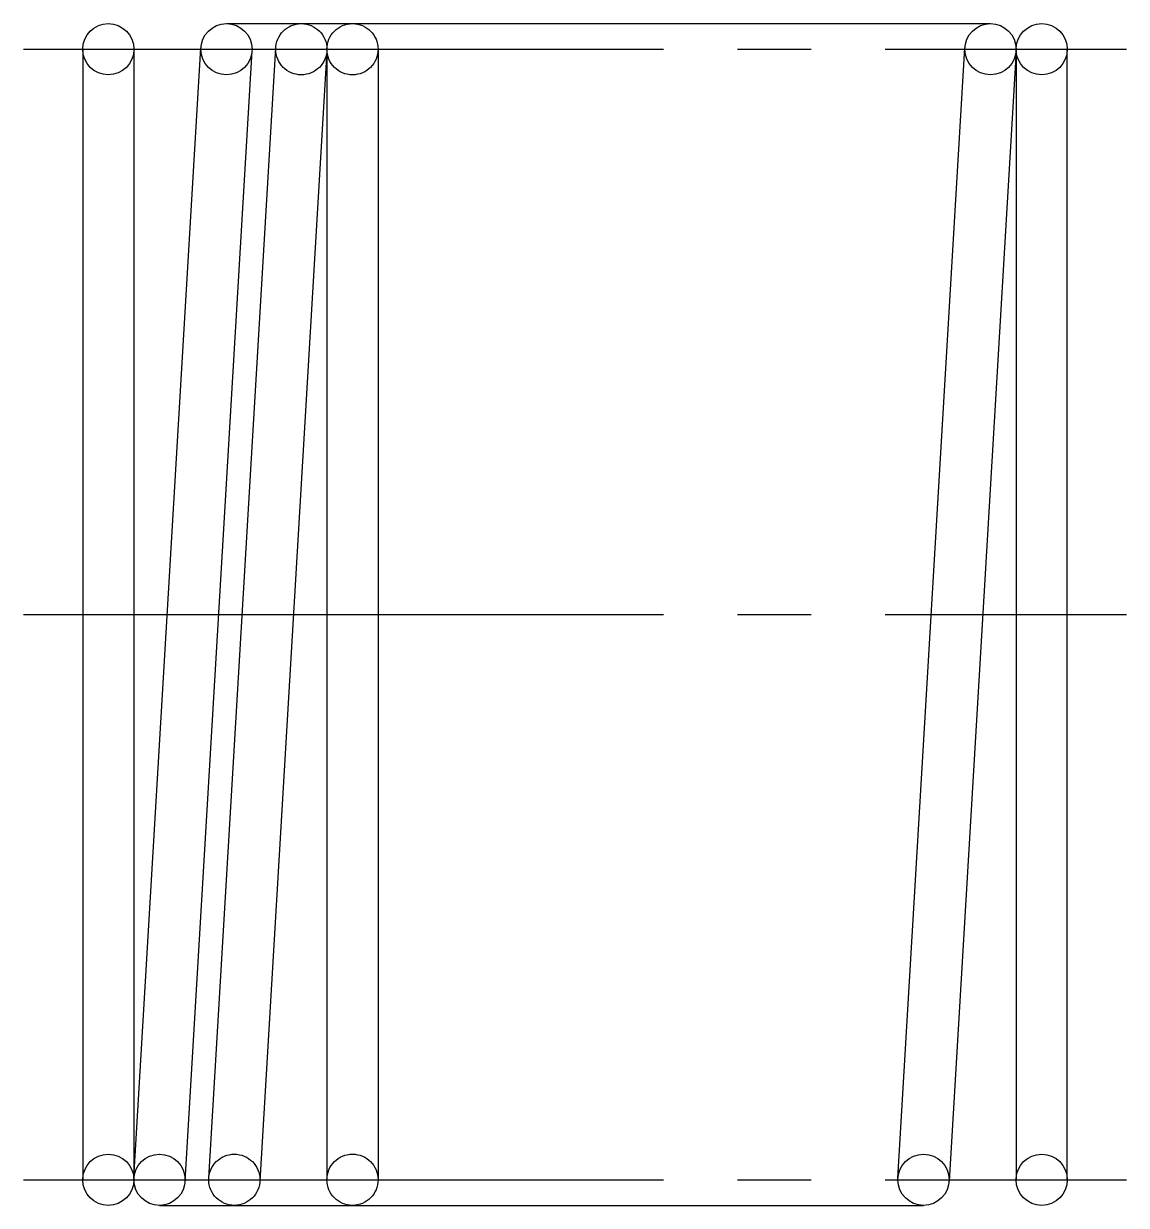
# Model space of a CAD drawing. Extents: x -3 to 16.5, y -0.7 to 14.5.
# Drawn here: x 10.95 to 16.55, y 8.47 to 14.47 of the extents above; entities outside this region: 2.
import ezdxf

# ---------------------------------------------------------------- set-up
doc = ezdxf.new("R2010")
doc.units = 0
doc.header["$LTSCALE"] = 0.25
doc.linetypes.add('CENTER', pattern=[17.5, 13, -1.5, 1.5, -1.5])
doc.linetypes.add('PHANTOM', pattern=[63.5, 31.75, -6.35, 6.35, -6.35, 6.35, -6.35])
doc.layers.get('0').update_dxf_attribs({"linetype": 'CONTINUOUS'})
doc.layers.add('CENTER', color=1, linetype='CENTER')
doc.styles.get("Standard").update_dxf_attribs({"font": 'txt.shx'})

msp = doc.modelspace()

# ---------------------------------------------------------------- linework, layer by layer
at = {"color": 3, "linetype": 'PHANTOM'}
for p, q in [((11.9767, 14.4711), (15.8567, 14.4711)), ((11.8869, 8.6088), (12.2269, 14.3488)), ((12.4867, 14.3411), (12.4867, 8.6011)), ((12.7467, 14.3411), (12.7467, 8.6011)), ((12.4865, 14.3334), (12.1465, 8.5934)), ((11.6367, 8.4711), (15.5167, 8.4711))]:
    msp.add_line(p, q, dxfattribs=at)
for p, q in [((11.2467, 14.3411), (11.2467, 8.6011)), ((11.5067, 14.3411), (11.5067, 8.6011)), ((11.5069, 8.6088), (11.8469, 14.3488)), ((15.3869, 8.6088), (15.7269, 14.3488)), ((15.9867, 14.3411), (15.9867, 8.6011)), ((16.2467, 8.6011), (16.2467, 14.3411)), ((11.7665, 8.5934), (12.1065, 14.3334)), ((15.9865, 14.3334), (15.6465, 8.5934))]:
    msp.add_line(p, q)
for centre in [(11.3767, 14.3411), (11.9767, 14.3411), (15.8567, 14.3411), (16.1167, 14.3411), (11.3767, 8.6011), (11.6367, 8.6011), (15.5167, 8.6011), (16.1167, 8.6011)]:
    msp.add_circle(centre, 0.13)
for centre in [(12.3567, 14.3411), (12.6167, 14.3411), (12.0167, 8.6011), (12.6167, 8.6011)]:
    msp.add_circle(centre, 0.13, dxfattribs=at)
at = {"layer": 'CENTER', "color": 1, "linetype": 'CENTER'}
for p, q in [((10.9467, 14.3411), (16.5467, 14.3411)), ((10.9467, 11.4711), (16.5467, 11.4711)), ((10.9467, 8.6011), (16.5467, 8.6011))]:
    msp.add_line(p, q, dxfattribs=at)

# ---------------------------------------------------------------- texts
for s, p in [('UY6-5', (-3.1089, 0.7614)), ('UY06', (-3.1089, -0.7386))]:
    msp.add_text(s, height=0.4).set_placement(p)

doc.saveas('drawing.dxf')
